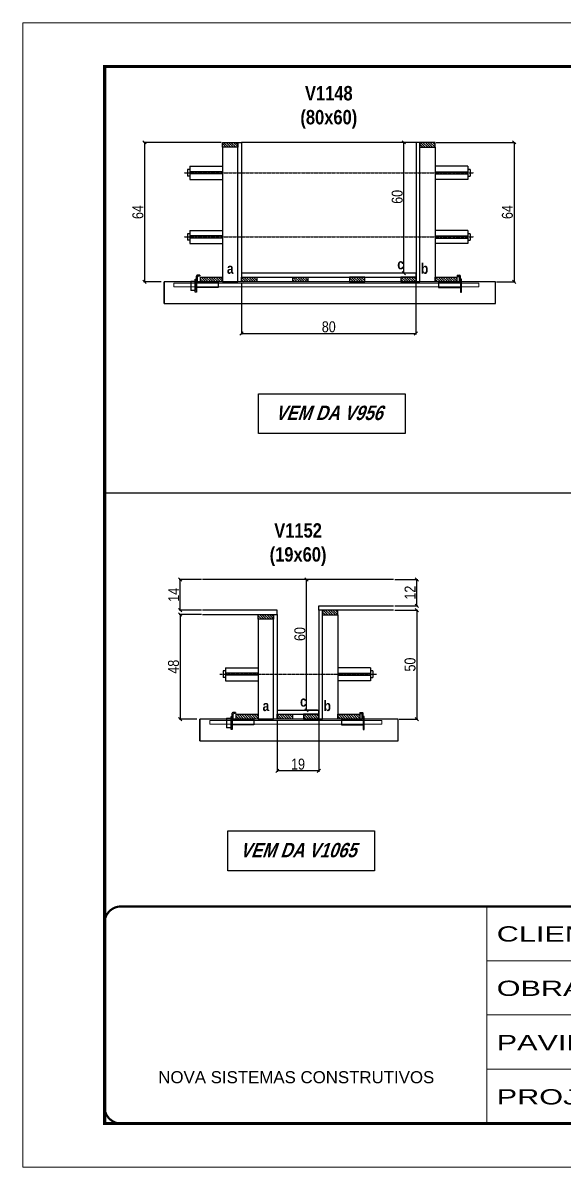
# Model space of a CAD drawing. Extents: x 3309 to 9563, y -2522 to 14608.
# Drawn here: x 8078 to 8574, y 5518 to 6568 of the extents above; entities that cross this region are included whole.
import ezdxf

# ---------------------------------------------------------------- set-up
doc = ezdxf.new("R2010")
doc.units = 0
for name, pattern in [('CONTINUO', [0]), ('DASHED', [0.75, 0.5, -0.25]), ('HIDDEN', [0.375, 0.25, -0.125])]:
    doc.linetypes.add(name, pattern=pattern)
for name, color, linetype in [('barrote', 251, 'Continuous'), ('COTA', 241, 'Continuous'), ('detalhes', 4, 'Continuous'), ('NOMENCLATURA', 7, 'Continuous'), ('Painéis', 200, 'Continuous'), ('presilha', 1, 'Continuous'), ('SARR_2.2x10', 60, 'Continuous'), ('SARR_2.2x7', 40, 'Continuous'), ('SARR_3.5x7', 81, 'Continuous'), ('TENSOR', 3, 'Continuous')]:
    doc.layers.add(name, color=color, linetype=linetype)
for name, color, linetype, lineweight in [('CONCRETO', 251, 'Continuous', 25), ('Folhas', 255, 'Continuous', 9), ('SARRAFO DE PRESSAO', 251, 'DASHED', 9), ('SCO-___-LAJ', 2, 'Continuous', 0)]:
    doc.layers.add(name, color=color, linetype=linetype, lineweight=lineweight)
doc.styles.add('ARIAL', font='arial.ttf')
doc.styles.add('COTA TECNICA 2X', font='techl___.ttf', dxfattribs={"height": 10})
doc.styles.add('TECNICA', font='techb___.ttf', dxfattribs={"height": 10})
doc.styles.add('Tecnologia', font='')
doc.styles.get('Tecnologia').set_extended_font_data('Forgotten Futurist')
doc.dimstyles.new('SECAO', dxfattribs={"dimscale": 0.333333, "dimtxt": 5, "dimasz": 9, "dimexe": 3, "dimexo": 3, "dimgap": 3, "dimtad": 1, "dimdec": 1, "dimlfac": 0.5, "dimzin": 12, "dimdsep": 46, "dimtxsty": 'COTA TECNICA 2X', "dimblk1": 'OBLIQUE', "dimblk2": 'OBLIQUE', "dimsah": 1, "dimcen": 0.9, "dimclrd": 4, "dimclre": 4, "dimclrt": 240, "dimadec": 1, "dimazin": 3, "dimtfac": 1, "dimtdec": 1, "dimtmove": 0, "dimatfit": 3, "dimfxl": 1, "dimtolj": 1, "dimtzin": 12, "dimarcsym": 0})
pattern_1 = [(135, (41546.8265, -117583.1979), (-1.122532015, -1.122532015), [])]
pattern_2 = [(135, (41560.9777, -117181.9448), (-1.122532015, -1.122532015), [])]

# ---------------------------------------------------------------- blocks, each defined once
blk = doc.blocks.new('9999999999')
at = {"color": 30, "linetype": 'CONTINUO'}
for p, q in [((98564.6, 34230.2), (98564.6, 34429.4)), ((98564.6, 34379.6), (99584, 34379.6)), ((98564.6, 34329.8), (99488, 34329.8)), ((98564.6, 34280), (99488, 34280))]:
    blk.add_line(p, q, dxfattribs=at)
at = {"color": 30, "linetype": 'CONTINUO', "const_width": 2}
blk.add_lwpolyline([(99584, 34230.2), (99584, 34414.4, 0.414214), (99569, 34429.4), (98229, 34429.4, 0.414214), (98214, 34414.4), (98214, 34245.2, 0.414214), (98229, 34230.2), (99584, 34230.2)], format="xyb", dxfattribs=at)
at = {"layer": 'Folhas'}
blk.add_lwpolyline([(98139, 34190.2), (99624, 34190.2), (99624, 35240.2), (98139, 35240.2)], close=True, dxfattribs=at)
at = {"layer": 'Folhas', "color": 30, "const_width": 3}
blk.add_lwpolyline([(98214, 34230.2), (99584, 34230.2), (99584, 35200.2), (98214, 35200.2)], close=True, dxfattribs=at)
at = {"color": 7, "linetype": 'Continuous', "ltscale": 5, "style": 'ARIAL'}
blk.add_text('NOVA SISTEMAS CONSTRUTIVOS', height=11.059, dxfattribs=at).set_placement((98263.2, 34267.2))
at = {"layer": 'Folhas', "color": 7, "style": 'Tecnologia', "width": 1.5}
for s, p in [('CLIENTE:', (98573.7, 34397.2)), ('OBRA:', (98573.7, 34347.3)), ('PAVIMENTO:', (98573.7, 34297.5)), ('PROJETO:', (98573.7, 34247.7))]:
    blk.add_text(s, height=14, dxfattribs=at).set_placement(p)
blk = doc.blocks.new('_Oblique')
at = {"color": 0, "linetype": 'ByBlock', "lineweight": -2}
blk.add_line((-0.5, -0.5), (0.5, 0.5), dxfattribs=at)
blk = doc.blocks.new('*D1205')
at = {"layer": 'COTA', "color": 4, "lineweight": -2, "transparency": 16777216}
for p, q in [((8311.3, 5928), (8311.3, 5880.5)), ((8349.3, 5928), (8349.3, 5880.5)), ((8349.3, 5881.5), (8311.3, 5881.5))]:
    blk.add_line(p, q, dxfattribs=at)
at = {"layer": 'Defpoints', "color": 0, "transparency": 16777216}
for p in [(8311.3, 5929), (8349.3, 5929), (8311.3, 5881.5)]:
    blk.add_point(p, dxfattribs=at)
at = {"layer": 'COTA', "color": 4, "lineweight": -2, "transparency": 16777216, "xscale": 3, "yscale": 3, "zscale": 3, "rotation": 180}
blk.add_blockref('_Oblique', (8311.3, 5881.5), dxfattribs=at)
at = {"layer": 'COTA', "color": 4, "lineweight": -2, "transparency": 16777216, "xscale": 3, "yscale": 3, "zscale": 3}
blk.add_blockref('_Oblique', (8349.3, 5881.5), dxfattribs=at)
at = {"layer": 'COTA', "color": 240, "transparency": 16777216, "insert": (8330.3, 5887.6), "char_height": 10, "attachment_point": 5, "style": 'COTA TECNICA 2X'}
blk.add_mtext('\\A1;19', dxfattribs=at)
blk = doc.blocks.new('PRESILHA METÁLICA 1')
at = {"layer": 'presilha'}
for p, q in [((7.5, 10.6), (7.5, 19.9)), ((12, 21), (8.6, 21)), ((9, 11.6), (9, 18.9)), ((12, 19.5), (9.6, 19.5)), ((12, 21), (12, 19.5)), ((0, 13), (6, 13)), ((0, 13), (0, 0)), ((6, 0), (0, 0)), ((6, 15.5), (7.5, 15.5)), ((6, -2.5), (6, 15.5)), ((6, 13), (6, 0)), ((7.5, 15.5), (7.5, -2.5)), ((37.5, 4.1), (7.5, 4.1)), ((37.5, 11), (9.6, 11)), ((37.5, 11), (37.5, 4.1)), ((7.5, -2.5), (6, -2.5))]:
    blk.add_line(p, q, dxfattribs=at)
for centre, radius, start, end in [((8.6, 19.9), 1.14, 90, 180), ((9.6, 18.9), 0.57, 90, 180), ((9.6, 11.6), 0.57, 180, 270)]:
    blk.add_arc(centre, radius, start, end, dxfattribs=at)
blk = doc.blocks.new('PRESILHA METÁLICA 2')
at = {"layer": 'presilha'}
for p, q in [((-5.2, 23.5), (-5.2, 22)), ((-5.2, 23.5), (-1.9, 23.5)), ((-5.2, 22), (-2.8, 22)), ((-2.2, 14.1), (-2.2, 21.4)), ((0.8, 18), (-0.8, 18)), ((-0.8, 18), (-0.8, 0)), ((-0.8, 14.6), (-0.8, 22.4)), ((0.8, 0), (0.8, 18)), ((-30.8, 13.5), (-30.8, 6.6)), ((-30.8, 13.5), (-2.8, 13.5)), ((-30.8, 6.6), (-0.8, 6.6)), ((-0.8, 0), (0.8, 0))]:
    blk.add_line(p, q, dxfattribs=at)
for centre, radius, start, end in [((-2.8, 21.4), 0.57, 0, 90), ((-1.9, 22.4), 1.14, 0, 90), ((-2.8, 14.1), 0.57, 270, 0)]:
    blk.add_arc(centre, radius, start, end, dxfattribs=at)
blk = doc.blocks.new('*D1206')
at = {"layer": 'COTA', "color": 4, "lineweight": -2, "transparency": 16777216}
for p, q in [((8241.6, 6025), (8221.2, 6025)), ((8222.2, 6025), (8222.2, 5929)), ((8237.5, 5929), (8221.2, 5929))]:
    blk.add_line(p, q, dxfattribs=at)
at = {"layer": 'Defpoints', "color": 0, "transparency": 16777216}
for p in [(8242.6, 6025), (8222.2, 5929), (8238.5, 5929)]:
    blk.add_point(p, dxfattribs=at)
at = {"layer": 'COTA', "color": 4, "lineweight": -2, "transparency": 16777216, "xscale": 3, "yscale": 3, "zscale": 3}
for p, rotation in [((8222.2, 6025), 90), ((8222.2, 5929), 270)]:
    blk.add_blockref('_Oblique', p, dxfattribs=dict(at, rotation=rotation))
at = {"layer": 'COTA', "color": 240, "transparency": 16777216, "insert": (8216.1, 5977), "char_height": 10, "attachment_point": 5, "rotation": 90, "style": 'COTA TECNICA 2X'}
blk.add_mtext('\\A1;48', dxfattribs=at)
blk = doc.blocks.new('*D1207')
at = {"layer": 'COTA', "color": 4, "lineweight": -2, "transparency": 16777216}
for p, q in [((8419, 6029), (8440.2, 6029)), ((8439.2, 6029), (8439.2, 5929)), ((8423.1, 5929), (8440.2, 5929))]:
    blk.add_line(p, q, dxfattribs=at)
at = {"layer": 'Defpoints', "color": 0, "transparency": 16777216}
for p in [(8418, 6029), (8422.1, 5929), (8439.2, 5929)]:
    blk.add_point(p, dxfattribs=at)
at = {"layer": 'COTA', "color": 4, "lineweight": -2, "transparency": 16777216, "xscale": 3, "yscale": 3, "zscale": 3}
for p, rotation in [((8439.2, 6029), 90), ((8439.2, 5929), 270)]:
    blk.add_blockref('_Oblique', p, dxfattribs=dict(at, rotation=rotation))
at = {"layer": 'COTA', "color": 240, "transparency": 16777216, "insert": (8433.1, 5979), "char_height": 10, "attachment_point": 5, "rotation": 90, "style": 'COTA TECNICA 2X'}
blk.add_mtext('\\A1;50', dxfattribs=at)
blk = doc.blocks.new('*D1208')
at = {"layer": 'COTA', "color": 4, "lineweight": -2, "transparency": 16777216}
for p, q in [((8348.3, 6057), (8337.1, 6057)), ((8338.1, 5937), (8338.1, 6057)), ((8348.3, 5937), (8337.1, 5937))]:
    blk.add_line(p, q, dxfattribs=at)
at = {"layer": 'Defpoints', "color": 0, "transparency": 16777216}
for p in [(8338.1, 6057), (8349.3, 6057), (8349.3, 5937)]:
    blk.add_point(p, dxfattribs=at)
at = {"layer": 'COTA', "color": 4, "lineweight": -2, "transparency": 16777216, "xscale": 3, "yscale": 3, "zscale": 3}
for p, rotation in [((8338.1, 6057), 90), ((8338.1, 5937), 270)]:
    blk.add_blockref('_Oblique', p, dxfattribs=dict(at, rotation=rotation))
at = {"layer": 'COTA', "color": 240, "transparency": 16777216, "insert": (8332, 6007), "char_height": 10, "attachment_point": 5, "rotation": 90, "style": 'COTA TECNICA 2X'}
blk.add_mtext('\\A1;60', dxfattribs=at)
blk = doc.blocks.new('*D1209')
at = {"layer": 'COTA', "color": 4, "lineweight": -2, "transparency": 16777216}
for p, q in [((8419, 6057), (8440.2, 6057)), ((8439.2, 6033), (8439.2, 6057)), ((8419, 6033), (8440.2, 6033))]:
    blk.add_line(p, q, dxfattribs=at)
at = {"layer": 'Defpoints', "color": 0, "transparency": 16777216}
for p in [(8418, 6057), (8439.2, 6057), (8418, 6033)]:
    blk.add_point(p, dxfattribs=at)
at = {"layer": 'COTA', "color": 4, "lineweight": -2, "transparency": 16777216, "xscale": 3, "yscale": 3, "zscale": 3}
for p, rotation in [((8439.2, 6057), 90), ((8439.2, 6033), 270)]:
    blk.add_blockref('_Oblique', p, dxfattribs=dict(at, rotation=rotation))
at = {"layer": 'COTA', "color": 240, "transparency": 16777216, "insert": (8433.1, 6045), "char_height": 10, "attachment_point": 5, "rotation": 90, "style": 'COTA TECNICA 2X'}
blk.add_mtext('\\A1;12', dxfattribs=at)
blk = doc.blocks.new('*D1210')
at = {"layer": 'COTA', "color": 4, "lineweight": -2, "transparency": 16777216}
for p, q in [((8241.6, 6057), (8221.2, 6057)), ((8222.2, 6029), (8222.2, 6057)), ((8241.6, 6029), (8221.2, 6029))]:
    blk.add_line(p, q, dxfattribs=at)
at = {"layer": 'Defpoints', "color": 0, "transparency": 16777216}
for p in [(8222.2, 6057), (8242.6, 6057), (8242.6, 6029)]:
    blk.add_point(p, dxfattribs=at)
at = {"layer": 'COTA', "color": 4, "lineweight": -2, "transparency": 16777216, "xscale": 3, "yscale": 3, "zscale": 3}
for p, rotation in [((8222.2, 6057), 90), ((8222.2, 6029), 270)]:
    blk.add_blockref('_Oblique', p, dxfattribs=dict(at, rotation=rotation))
at = {"layer": 'COTA', "color": 240, "transparency": 16777216, "insert": (8216.2, 6043), "char_height": 10, "attachment_point": 5, "rotation": 90, "style": 'COTA TECNICA 2X'}
blk.add_mtext('\\A1;14', dxfattribs=at)
blk = doc.blocks.new('*D3197')
at = {"layer": 'COTA', "color": 4, "lineweight": -2, "transparency": 16777216}
for p, q in [((8259.9, 6458.2), (8188.5, 6458.2)), ((8189.5, 6458.2), (8189.5, 6330.2)), ((8204.7, 6330.2), (8188.5, 6330.2))]:
    blk.add_line(p, q, dxfattribs=at)
at = {"layer": 'Defpoints', "color": 0, "transparency": 16777216}
for p in [(8260.9, 6458.2), (8189.5, 6330.2), (8205.7, 6330.2)]:
    blk.add_point(p, dxfattribs=at)
at = {"layer": 'COTA', "color": 4, "lineweight": -2, "transparency": 16777216, "xscale": 3, "yscale": 3, "zscale": 3}
for p, rotation in [((8189.5, 6458.2), 90), ((8189.5, 6330.2), 270)]:
    blk.add_blockref('_Oblique', p, dxfattribs=dict(at, rotation=rotation))
at = {"layer": 'COTA', "color": 240, "transparency": 16777216, "insert": (8183.4, 6394.2), "char_height": 10, "attachment_point": 5, "rotation": 90, "style": 'COTA TECNICA 2X'}
blk.add_mtext('\\A1;64', dxfattribs=at)
blk = doc.blocks.new('*D3198')
at = {"layer": 'COTA', "color": 4, "lineweight": -2, "transparency": 16777216}
for p, q in [((8457.1, 6458.2), (8529.5, 6458.2)), ((8528.5, 6458.2), (8528.5, 6330.2)), ((8512.4, 6330.2), (8529.5, 6330.2))]:
    blk.add_line(p, q, dxfattribs=at)
at = {"layer": 'Defpoints', "color": 0, "transparency": 16777216}
for p in [(8456.1, 6458.2), (8511.4, 6330.2), (8528.5, 6330.2)]:
    blk.add_point(p, dxfattribs=at)
at = {"layer": 'COTA', "color": 4, "lineweight": -2, "transparency": 16777216, "xscale": 3, "yscale": 3, "zscale": 3}
for p, rotation in [((8528.5, 6458.2), 90), ((8528.5, 6330.2), 270)]:
    blk.add_blockref('_Oblique', p, dxfattribs=dict(at, rotation=rotation))
at = {"layer": 'COTA', "color": 240, "transparency": 16777216, "insert": (8522.4, 6394.2), "char_height": 10, "attachment_point": 5, "rotation": 90, "style": 'COTA TECNICA 2X'}
blk.add_mtext('\\A1;64', dxfattribs=at)
blk = doc.blocks.new('*D3199')
at = {"layer": 'COTA', "color": 4, "lineweight": -2, "transparency": 16777216}
for p, q in [((8437.5, 6458.2), (8426.4, 6458.2)), ((8427.4, 6338.2), (8427.4, 6458.2)), ((8437.5, 6338.2), (8426.4, 6338.2))]:
    blk.add_line(p, q, dxfattribs=at)
at = {"layer": 'Defpoints', "color": 0, "transparency": 16777216}
for p in [(8427.4, 6458.2), (8438.5, 6458.2), (8438.5, 6338.2)]:
    blk.add_point(p, dxfattribs=at)
at = {"layer": 'COTA', "color": 4, "lineweight": -2, "transparency": 16777216, "xscale": 3, "yscale": 3, "zscale": 3}
for p, rotation in [((8427.4, 6458.2), 90), ((8427.4, 6338.2), 270)]:
    blk.add_blockref('_Oblique', p, dxfattribs=dict(at, rotation=rotation))
at = {"layer": 'COTA', "color": 240, "transparency": 16777216, "insert": (8421.3, 6408.2), "char_height": 10, "attachment_point": 5, "rotation": 90, "style": 'COTA TECNICA 2X'}
blk.add_mtext('\\A1;60', dxfattribs=at)
blk = doc.blocks.new('*D3210')
at = {"layer": 'COTA', "color": 4, "lineweight": -2, "transparency": 16777216}
for p, q in [((8278.5, 6329.2), (8278.5, 6281.8)), ((8438.5, 6329.2), (8438.5, 6281.8)), ((8278.5, 6282.8), (8438.5, 6282.8))]:
    blk.add_line(p, q, dxfattribs=at)
at = {"layer": 'Defpoints', "color": 0, "transparency": 16777216}
for p in [(8278.5, 6330.2), (8438.5, 6330.2), (8438.5, 6282.8)]:
    blk.add_point(p, dxfattribs=at)
at = {"layer": 'COTA', "color": 4, "lineweight": -2, "transparency": 16777216, "xscale": 3, "yscale": 3, "zscale": 3, "rotation": 180}
blk.add_blockref('_Oblique', (8278.5, 6282.8), dxfattribs=at)
at = {"layer": 'COTA', "color": 4, "lineweight": -2, "transparency": 16777216, "xscale": 3, "yscale": 3, "zscale": 3}
blk.add_blockref('_Oblique', (8438.5, 6282.8), dxfattribs=at)
at = {"layer": 'COTA', "color": 240, "transparency": 16777216, "insert": (8358.5, 6288.9), "char_height": 10, "attachment_point": 5, "style": 'COTA TECNICA 2X'}
blk.add_mtext('\\A1;80', dxfattribs=at)

msp = doc.modelspace()

# ---------------------------------------------------------------- hatches: boundary and pattern name
at = {"layer": 'SARR_2.2x10'}
h = msp.add_hatch(dxfattribs=at)
h.set_pattern_fill('ANSI31', color=256, scale=0.5, angle=90)
h.set_pattern_definition([(135, (41434.4768, -117181.9448), (-1.122532015, -1.122532015), [])])
h.paths.add_polyline_path([(8240.94, 6334.62), (8240.94, 6330.22), (8260.94, 6330.22), (8260.94, 6334.62)])
h = msp.add_hatch(dxfattribs=at)
h.set_pattern_fill('ANSI31', color=256, scale=0.5, angle=90)
h.set_pattern_definition([(135, (41649.6768, -117181.9448), (-1.122532015, -1.122532015), [])])
h.paths.add_polyline_path([(8456.14, 6334.62), (8456.14, 6330.22), (8476.14, 6330.22), (8476.14, 6334.62)])
h = msp.add_hatch(dxfattribs=at)
h.set_pattern_fill('ANSI31', color=256, scale=0.5, angle=90)
h.set_pattern_definition([(135, (41467.2265, -117583.1979), (-1.122532015, -1.122532015), [])])
h.paths.add_polyline_path([(8273.69, 5933.37), (8273.69, 5928.97), (8293.69, 5928.97), (8293.69, 5933.37)])
h = msp.add_hatch(dxfattribs=at)
h.set_pattern_fill('ANSI31', color=256, scale=0.5, angle=90)
h.set_pattern_definition([(135, (41560.4265, -117583.1979), (-1.122532015, -1.122532015), [])])
h.paths.add_polyline_path([(8366.89, 5933.37), (8366.89, 5928.97), (8386.89, 5928.97), (8386.89, 5933.37)])
at = {"layer": 'SARR_2.2x7'}
h = msp.add_hatch(dxfattribs=at)
h.set_pattern_fill('ANSI31', color=256, scale=0.5, angle=90)
h.set_pattern_definition([(135, (41448.4768, -117058.3448), (-1.122532015, -1.122532015), [])])
h.paths.add_polyline_path([(8274.94, 6458.22), (8274.94, 6453.82), (8260.94, 6453.82), (8260.94, 6458.22)])
h = msp.add_hatch(dxfattribs=at)
h.set_pattern_fill('ANSI31', color=256, scale=0.5, angle=90)
h.set_pattern_definition([(135, (41550.4768, -117058.3448), (-1.122532015, -1.122532015), [])])
h.paths.add_polyline_path([(8442.14, 6458.22), (8442.14, 6453.82), (8456.14, 6453.82), (8456.14, 6458.22)])
h = msp.add_hatch(dxfattribs=at)
h.set_pattern_fill('ANSI31', color=256, scale=0.5, angle=90)
h.set_pattern_definition([(135, (41514.0768, -117181.9448), (-1.122532015, -1.122532015), [])])
h.paths.add_polyline_path([(8292.54, 6330.22), (8292.54, 6334.62), (8278.54, 6334.62), (8278.54, 6330.22)])
h = msp.add_hatch(dxfattribs=at)
h.set_pattern_fill('ANSI31', color=256, scale=0.5, angle=90)
h.set_pattern_definition(pattern_2)
h.paths.add_polyline_path([(8339.44, 6330.22), (8339.44, 6334.62), (8325.44, 6334.62), (8325.44, 6330.22)])
h = msp.add_hatch(dxfattribs=at)
h.set_pattern_fill('ANSI31', color=256, scale=0.5, angle=90)
h.set_pattern_definition(pattern_2)
h.paths.add_polyline_path([(8377.64, 6330.22), (8377.64, 6334.62), (8391.64, 6334.62), (8391.64, 6330.22)])
h = msp.add_hatch(dxfattribs=at)
h.set_pattern_fill('ANSI31', color=256, scale=0.5, angle=90)
h.set_pattern_definition([(135, (41636.0768, -117181.9448), (-1.122532015, -1.122532015), [])])
h.paths.add_polyline_path([(8424.54, 6334.62), (8424.54, 6330.22), (8438.54, 6330.22), (8438.54, 6334.62)])
h = msp.add_hatch(dxfattribs=at)
h.set_pattern_fill('ANSI31', color=256, scale=0.5, angle=90)
h.set_pattern_definition([(135, (41461.2265, -117487.5979), (-1.122532015, -1.122532015), [])])
h.paths.add_polyline_path([(8352.89, 6028.97), (8352.89, 6024.57), (8366.89, 6024.57), (8366.89, 6028.97)])
h = msp.add_hatch(dxfattribs=at)
h.set_pattern_fill('ANSI31', color=256, scale=0.5, angle=90)
h.set_pattern_definition([(135, (41481.2265, -117491.5979), (-1.122532015, -1.122532015), [])])
h.paths.add_polyline_path([(8307.69, 6024.97), (8307.69, 6020.57), (8293.69, 6020.57), (8293.69, 6024.97)])
h = msp.add_hatch(dxfattribs=at)
h.set_pattern_fill('ANSI31', color=256, scale=0.5, angle=90)
h.set_pattern_definition(pattern_1)
h.paths.add_polyline_path([(8325.29, 5928.97), (8325.29, 5933.37), (8311.29, 5933.37), (8311.29, 5928.97)])
h = msp.add_hatch(dxfattribs=at)
h.set_pattern_fill('ANSI31', color=256, scale=0.5, angle=90)
h.set_pattern_definition(pattern_1)
h.paths.add_polyline_path([(8335.29, 5933.37), (8335.29, 5928.97), (8349.29, 5928.97), (8349.29, 5933.37)])

# ---------------------------------------------------------------- linework, layer by layer
at = {"ltscale": 3}
for p, q in [((8228.94, 6433.2), (8228.94, 6427.2)), ((8230.94, 6433.2), (8228.94, 6433.2)), ((8230.94, 6427.2), (8228.94, 6427.2)), ((8230.94, 6436.2), (8230.94, 6424.2)), ((8230.94, 6436.2), (8260.94, 6436.2)), ((8260.94, 6431.2), (8230.94, 6431.2)), ((8260.94, 6429.2), (8230.94, 6429.2)), ((8486.14, 6436.2), (8456.14, 6436.2)), ((8456.14, 6431.2), (8486.14, 6431.2)), ((8456.14, 6429.2), (8486.14, 6429.2)), ((8486.14, 6436.2), (8486.14, 6424.2)), ((8488.14, 6433.2), (8486.14, 6433.2)), ((8486.14, 6427.2), (8488.14, 6427.2)), ((8488.14, 6433.2), (8488.14, 6427.2)), ((8230.94, 6424.2), (8260.94, 6424.2)), ((8486.14, 6424.2), (8456.14, 6424.2)), ((8228.94, 6374.4), (8228.94, 6368.4)), ((8230.94, 6374.4), (8228.94, 6374.4)), ((8230.94, 6377.4), (8230.94, 6365.4)), ((8230.94, 6377.4), (8260.94, 6377.4)), ((8486.14, 6377.4), (8456.14, 6377.4)), ((8486.14, 6377.4), (8486.14, 6365.4)), ((8488.14, 6374.4), (8486.14, 6374.4)), ((8488.14, 6374.4), (8488.14, 6368.4)), ((8230.94, 6368.4), (8228.94, 6368.4)), ((8260.94, 6372.4), (8230.94, 6372.4)), ((8260.94, 6370.4), (8230.94, 6370.4)), ((8230.94, 6365.4), (8260.94, 6365.4)), ((8456.14, 6372.4), (8486.14, 6372.4)), ((8456.14, 6370.4), (8486.14, 6370.4)), ((8486.14, 6365.4), (8456.14, 6365.4)), ((8486.14, 6368.4), (8488.14, 6368.4)), ((8263.69, 5976.14), (8263.69, 5964.14)), ((8263.69, 5976.14), (8293.69, 5976.14)), ((8396.89, 5976.14), (8366.89, 5976.14)), ((8396.89, 5976.14), (8396.89, 5964.14)), ((8261.69, 5973.14), (8261.69, 5967.14)), ((8263.69, 5973.14), (8261.69, 5973.14)), ((8263.69, 5967.14), (8261.69, 5967.14)), ((8293.69, 5971.14), (8263.69, 5971.14)), ((8293.69, 5969.14), (8263.69, 5969.14)), ((8263.69, 5964.14), (8293.69, 5964.14)), ((8366.89, 5971.14), (8396.89, 5971.14)), ((8366.89, 5969.14), (8396.89, 5969.14)), ((8396.89, 5964.14), (8366.89, 5964.14)), ((8398.89, 5973.14), (8396.89, 5973.14)), ((8396.89, 5967.14), (8398.89, 5967.14)), ((8398.89, 5973.14), (8398.89, 5967.14))]:
    msp.add_line(p, q, dxfattribs=at)
at = {"layer": 'barrote'}
for points in [[(8207.48, 6310.22), (8511.4, 6310.22), (8511.4, 6330.22), (8207.48, 6330.22)], [(8240.23, 5908.97), (8422.15, 5908.97), (8422.15, 5928.97), (8240.23, 5928.97)]]:
    msp.add_lwpolyline(points, close=True, dxfattribs=at)
at = {"layer": 'CONCRETO', "linetype": 'Continuous'}
for p, q in [((8438.54, 6458.22), (8278.54, 6458.22)), ((8417.99, 6056.97), (8242.59, 6056.97))]:
    msp.add_line(p, q, dxfattribs=at)
at = {"layer": 'COTA'}
msp.add_line((8152.87, 6136.66), (9522.87, 6136.66), dxfattribs=at)
at = {"layer": 'detalhes', "color": 250}
for p, q in [((8207.48, 6310.22), (8207.48, 6330.22)), ((8240.23, 5908.97), (8240.23, 5928.97))]:
    msp.add_line(p, q, dxfattribs=at)
at = {"layer": 'NOMENCLATURA', "elevation": 0}
for points in [[(8294.1, 6227.54), (8428.64, 6227.54), (8428.64, 6191.08), (8294.1, 6191.08)], [(8265.85, 5826.28), (8400.39, 5826.28), (8400.39, 5789.82), (8265.85, 5789.82)]]:
    msp.add_lwpolyline(points, close=True, dxfattribs=at)
at = {"layer": 'Painéis', "linetype": 'Continuous'}
for points in [[(8274.94, 6330.22), (8274.94, 6458.22), (8278.54, 6458.22), (8278.54, 6330.22)], [(8442.14, 6330.22), (8442.14, 6458.22), (8438.54, 6458.22), (8438.54, 6330.22)], [(8438.54, 6338.22), (8278.54, 6338.22), (8278.54, 6334.62), (8438.54, 6334.62)], [(8352.89, 5928.97), (8352.89, 6028.97), (8349.29, 6028.97), (8349.29, 5928.97)], [(8307.69, 5928.97), (8307.69, 6024.97), (8311.29, 6024.97), (8311.29, 5928.97)], [(8349.29, 5936.97), (8311.29, 5936.97), (8311.29, 5933.37), (8349.29, 5933.37)]]:
    msp.add_lwpolyline(points, close=True, dxfattribs=at)
at = {"layer": 'Painéis', "linetype": 'Continuous', "elevation": 0}
for points in [[(8242.59, 6024.97), (8311.29, 6024.97), (8311.29, 6028.97), (8242.59, 6028.97)], [(8417.99, 6028.97), (8349.29, 6028.97), (8349.29, 6032.97), (8417.99, 6032.97)]]:
    msp.add_lwpolyline(points, dxfattribs=at)
at = {"layer": 'SARR_2.2x10'}
for points in [[(8240.94, 6334.62), (8260.94, 6334.62), (8260.94, 6330.22), (8240.94, 6330.22)], [(8456.14, 6334.62), (8476.14, 6334.62), (8476.14, 6330.22), (8456.14, 6330.22)], [(8273.69, 5933.37), (8293.69, 5933.37), (8293.69, 5928.97), (8273.69, 5928.97)], [(8366.89, 5933.37), (8386.89, 5933.37), (8386.89, 5928.97), (8366.89, 5928.97)]]:
    msp.add_lwpolyline(points, close=True, dxfattribs=at)
at = {"layer": 'SARR_2.2x7', "elevation": 0}
for points in [[(8260.94, 6458.22), (8274.94, 6458.22), (8274.94, 6453.82), (8260.94, 6453.82)], [(8456.14, 6458.22), (8442.14, 6458.22), (8442.14, 6453.82), (8456.14, 6453.82)], [(8366.89, 6028.97), (8352.89, 6028.97), (8352.89, 6024.57), (8366.89, 6024.57)], [(8293.69, 6024.97), (8307.69, 6024.97), (8307.69, 6020.57), (8293.69, 6020.57)]]:
    msp.add_lwpolyline(points, close=True, dxfattribs=at)
at = {"layer": 'SARR_2.2x7'}
for points in [[(8278.54, 6334.62), (8292.54, 6334.62), (8292.54, 6330.22), (8278.54, 6330.22)], [(8325.44, 6334.62), (8339.44, 6334.62), (8339.44, 6330.22), (8325.44, 6330.22)], [(8391.64, 6334.62), (8377.64, 6334.62), (8377.64, 6330.22), (8391.64, 6330.22)], [(8438.54, 6334.62), (8424.54, 6334.62), (8424.54, 6330.22), (8438.54, 6330.22)], [(8311.29, 5933.37), (8325.29, 5933.37), (8325.29, 5928.97), (8311.29, 5928.97)], [(8349.29, 5933.37), (8335.29, 5933.37), (8335.29, 5928.97), (8349.29, 5928.97)]]:
    msp.add_lwpolyline(points, close=True, dxfattribs=at)
at = {"layer": 'SARR_3.5x7'}
for points in [[(8274.94, 6453.82), (8260.94, 6453.82), (8260.94, 6330.22), (8274.94, 6330.22)], [(8442.14, 6453.82), (8456.14, 6453.82), (8456.14, 6330.22), (8442.14, 6330.22)], [(8307.69, 6020.57), (8293.69, 6020.57), (8293.69, 5928.97), (8307.69, 5928.97)], [(8352.89, 6024.57), (8366.89, 6024.57), (8366.89, 5928.97), (8352.89, 5928.97)]]:
    msp.add_lwpolyline(points, close=True, dxfattribs=at)
at = {"layer": 'SCO-___-LAJ', "color": 1}
for points in [[(8216.49, 6328.89), (8496.32, 6328.89), (8496.32, 6325.69), (8216.49, 6325.69)], [(8249.23, 5927.64), (8407.07, 5927.64), (8407.07, 5924.44), (8249.23, 5924.44)]]:
    msp.add_lwpolyline(points, close=True, dxfattribs=at)
at = {"layer": 'TENSOR', "linetype": 'HIDDEN', "ltscale": 0.5}
for p, q in [((8225.94, 6430.2), (8491.44, 6430.2)), ((8225.94, 6371.4), (8491.44, 6371.4)), ((8258.69, 5970.14), (8402.19, 5970.14))]:
    msp.add_line(p, q, dxfattribs=at)

# ---------------------------------------------------------------- block references
at = {"layer": 'presilha', "xscale": 0.6666666666666666, "yscale": 0.6666666666666666, "zscale": 0.6666666666666666}
for name, p in [('PRESILHA METÁLICA 1', (8232.07, 6322.26)), ('PRESILHA METÁLICA 2', (8479.82, 6320.59)), ('PRESILHA METÁLICA 1', (8264.82, 5921.01)), ('PRESILHA METÁLICA 2', (8390.57, 5919.34))]:
    msp.add_blockref(name, p, dxfattribs=at)
at = {"layer": 'SARRAFO DE PRESSAO', "color": 6, "linetype": 'ByBlock'}
msp.add_blockref('9999999999', (-90061.11, -28672.37), dxfattribs=at)

# ---------------------------------------------------------------- texts
at = {"layer": 'detalhes', "style": 'TECNICA'}
for s, p in [('a', (8265.06, 6337.59)), ('c', (8421.36, 6341.7)), ('b', (8443.04, 6337.58)), ('a', (8297.81, 5936.33)), ('c', (8332.11, 5940.44)), ('b', (8353.79, 5936.32))]:
    msp.add_text(s, height=9.6, dxfattribs=at).set_placement(p)
at = {"layer": 'NOMENCLATURA', "char_height": 13.2, "attachment_point": 2, "style": 'TECNICA'}
for s, insert in [('V1148\\P(80x60)', (8358.54, 6509.92)), ('V1152\\P(19x60)', (8330.32, 6108.67))]:
    msp.add_mtext_dynamic_manual_height_columns(s, width=300.2766, gutter_width=1, heights=[0], dxfattribs=dict(at, insert=insert))
at = {"layer": 'NOMENCLATURA', "char_height": 13.2, "width": 300.2766, "attachment_point": 2, "style": 'TECNICA'}
for s, insert in [('{\\Q19;VEM DA V956}', (8358.54, 6216.57)), ('{\\Q19;VEM DA V1065}', (8330.29, 5815.32))]:
    msp.add_mtext(s, dxfattribs=dict(at, insert=insert))

# ---------------------------------------------------------------- dimensions: what is measured, and where the dimension line sits
at = {"layer": 'COTA'}
for base, p1, p2, picture, middle in [((8189.49, 6330.22, 0), (8260.94, 6458.22), (8205.73, 6330.22, 0), '*D3197', (8183.39, 6394.22, 0)), ((8528.46, 6330.22, 0), (8456.14, 6458.22), (8511.35, 6330.22, 0), '*D3198', (8522.35, 6394.22, 0)), ((8222.24, 6056.97), (8242.59, 6028.97), (8242.59, 6056.97), '*D1210', (8216.17, 6042.97)), ((8439.21, 6056.97), (8417.99, 6032.97), (8417.99, 6056.97), '*D1209', (8433.15, 6044.97)), ((8439.21, 5928.97, 0), (8417.99, 6028.97), (8422.1, 5928.97, 0), '*D1207', (8433.1, 5978.97, 0)), ((8222.24, 5928.97, 0), (8242.59, 6024.97), (8238.47, 5928.97, 0), '*D1206', (8216.15, 5976.97, 0))]:
    dim = msp.add_linear_dim(base=base, p1=p1, p2=p2, angle=90, dimstyle='SECAO', dxfattribs=at)
    dim.commit()
    dim.dimension.update_dxf_attribs({"geometry": picture, "text_midpoint": middle})
for base, p1, p2, angle, picture, middle in [((8427.36, 6458.22), (8438.54, 6338.22), (8438.54, 6458.22), 90, '*D3199', (8427.36, 6408.22)), ((8338.11, 6056.97), (8349.29, 5936.97), (8349.29, 6056.97), 90, '*D1208', (8338.11, 6006.97)), ((8311.29, 5881.5), (8349.29, 5928.97), (8311.29, 5928.97), 180, '*D1205', (8330.29, 5881.5))]:
    dim = msp.add_linear_dim(base=base, p1=p1, p2=p2, angle=angle, dimstyle='SECAO', dxfattribs=at)
    dim.commit()
    dim.dimension.update_dxf_attribs({"geometry": picture, "text_midpoint": middle, "dimtype": 160})
dim = msp.add_linear_dim(base=(8438.54, 6282.75), p1=(8278.54, 6330.22), p2=(8438.54, 6330.22), dimstyle='SECAO', dxfattribs=at)
dim.commit()
dim.dimension.update_dxf_attribs({"geometry": '*D3210', "text_midpoint": (8358.54, 6288.88)})

doc.saveas('drawing.dxf')
